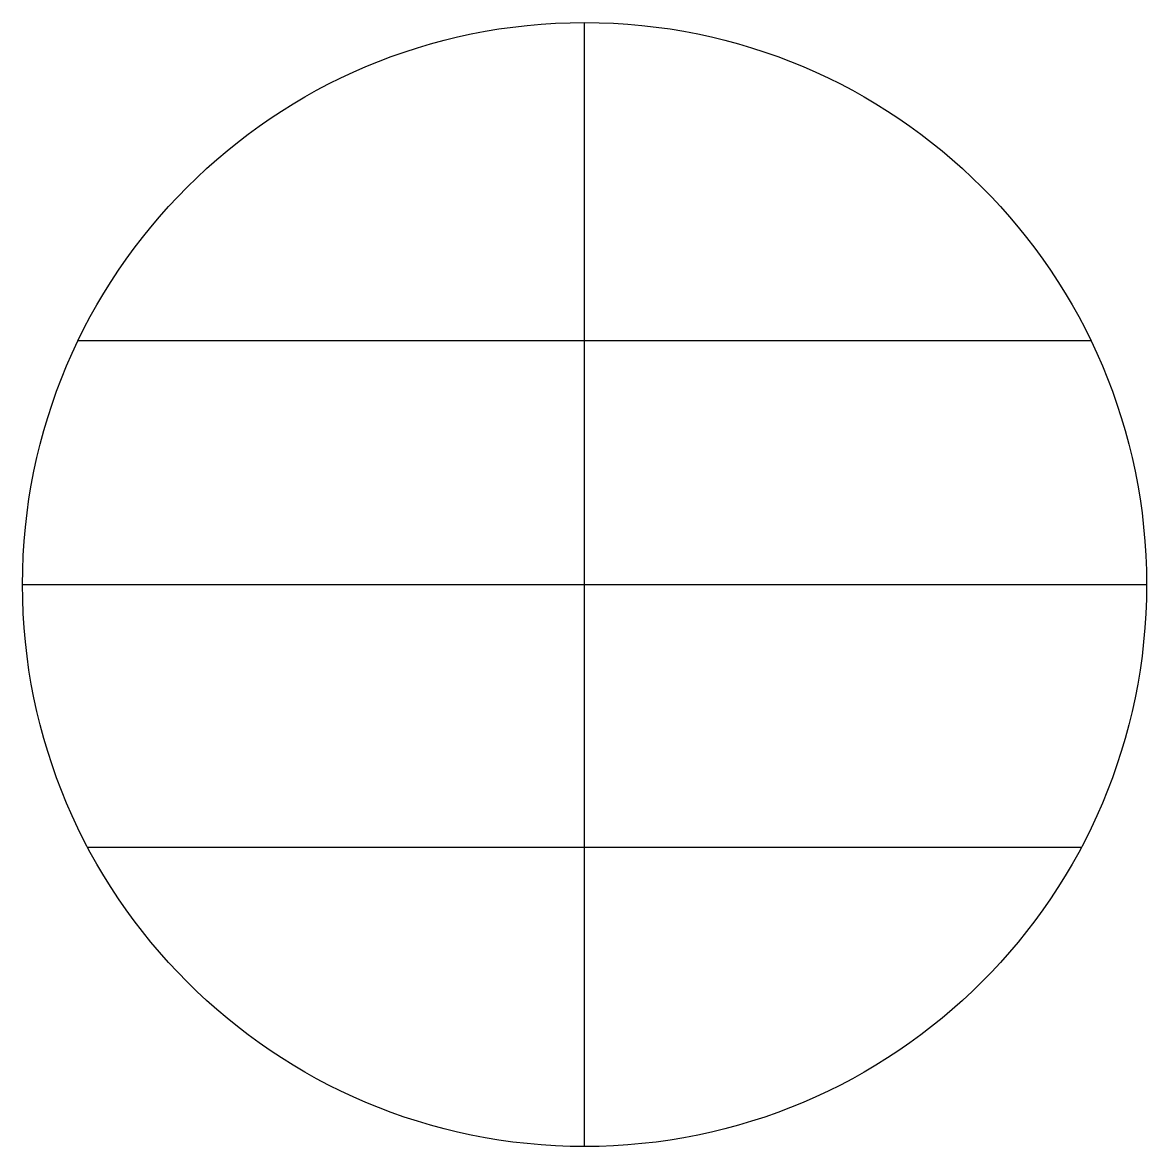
# Model space of a CAD drawing. Extents: x 4.84 to 6.84, y 3.57 to 5.57.
import ezdxf

# ---------------------------------------------------------------- set-up
doc = ezdxf.new("R2010")
doc.units = 0
doc.layers.get('0').update_dxf_attribs({"linetype": 'CONTINUOUS'})

msp = doc.modelspace()

# ---------------------------------------------------------------- linework, layer by layer
at = {"color": 0}
for p, q in [((5.8383, 3.5704), (5.8383, 5.5704)), ((4.9374, 5.0044), (6.7392, 5.0044)), ((4.8383, 4.5704), (6.8383, 4.5704)), ((4.9542, 4.1031), (6.7224, 4.1031))]:
    msp.add_line(p, q, dxfattribs=at)
msp.add_circle((5.8383, 4.5704), 1, dxfattribs=at)

doc.saveas('drawing.dxf')
